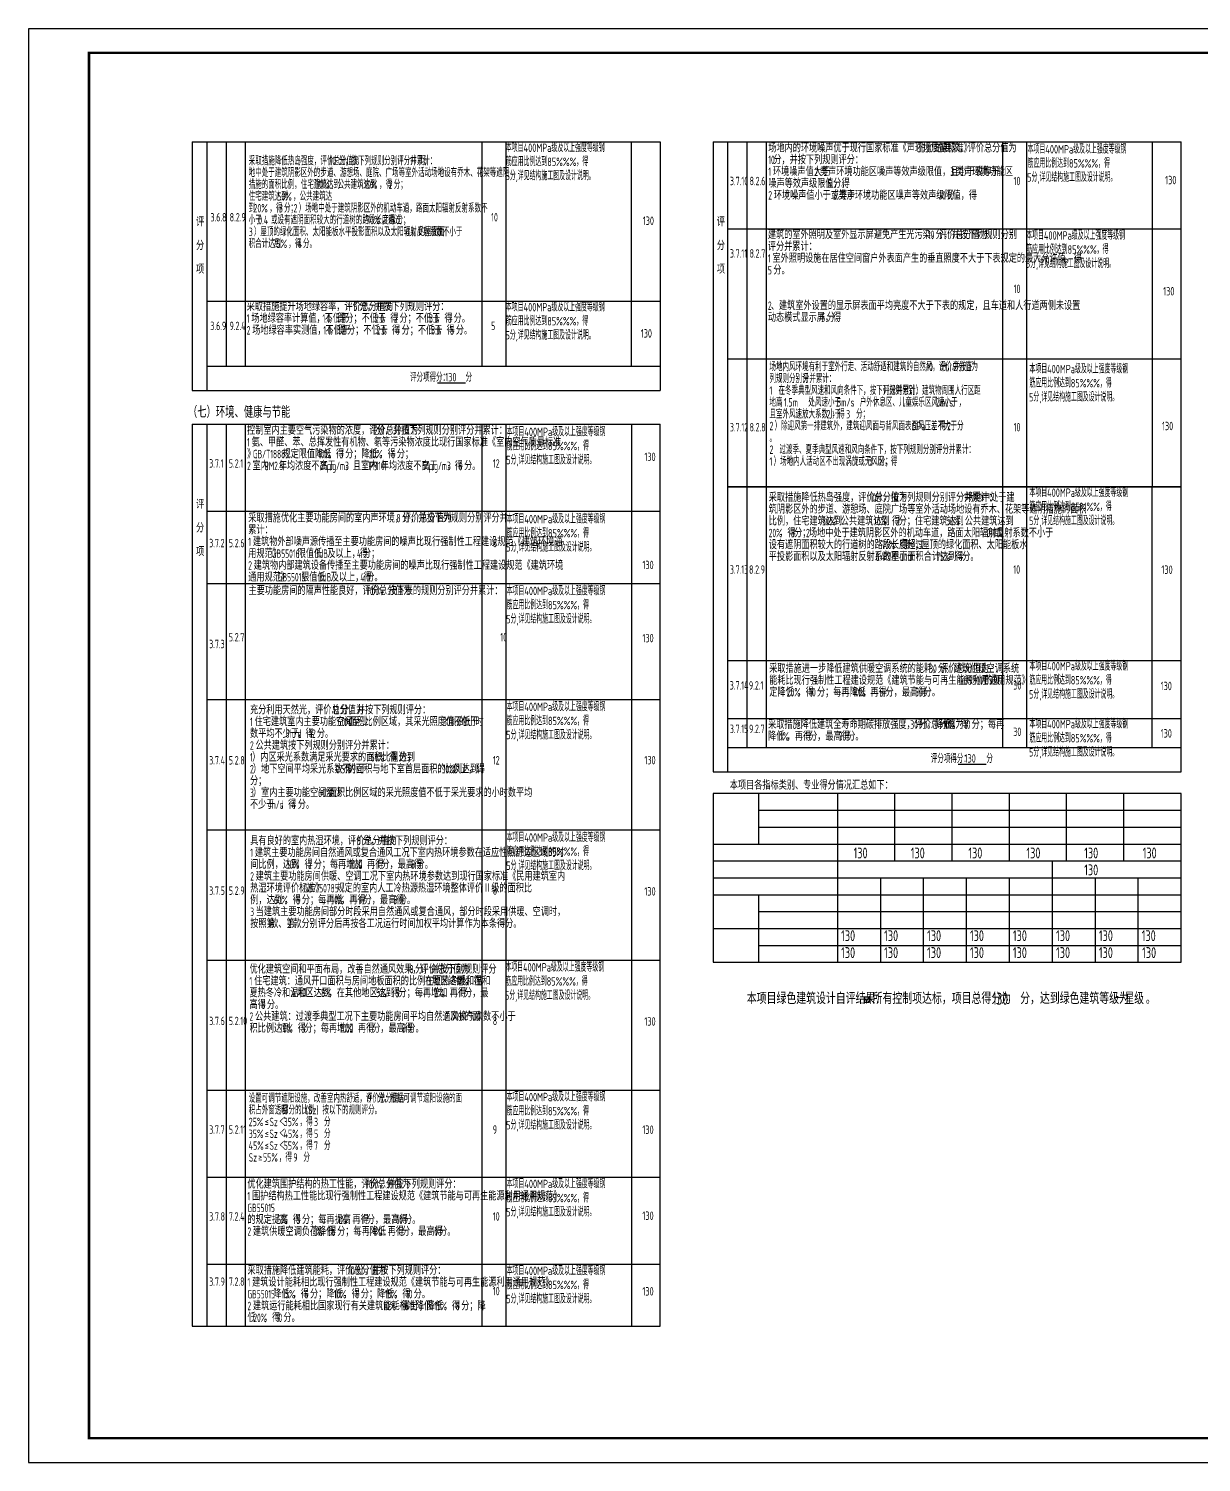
# Model space of a CAD drawing. Extents: x 555966 to 850266, y -53709 to 5691.
# Drawn here: x 766166 to 814776, y -53709 to 5691 of the extents above; entities that cross this region are included whole.
import ezdxf

# ---------------------------------------------------------------- set-up
doc = ezdxf.new("R2010")
doc.units = 0
doc.header["$LTSCALE"] = 1000
for name, color, linetype in [('A-Tab(建筑表格)', 7, 'Continuous'), ('A-TXT', 7, 'Continuous'), ('PUB_TAB', 7, 'Continuous'), ('PUB_TEXT', 7, 'Continuous'), ('PUB_TITLE', 4, 'Continuous')]:
    doc.layers.add(name, color=color, linetype=linetype)
doc.styles.add('LJ_TXT', font='GBENOR', dxfattribs={"width": 0.8, "bigfont": 'GBCBIG'})
doc.styles.get("Standard").update_dxf_attribs({"font": 'GBENOR', "bigfont": 'GBCBIG'})

# ---------------------------------------------------------------- blocks, each defined once
blk = doc.blocks.new('AutoBlock_20250329_64', base_point=(785992, -11191))
at = {"color": 1, "style": 'LJ_TXT', "width": 0.7}
for tag, p in [('3.7.1措施_001', (785979, -11191)), ('3.7.1措施_002', (785979, -11774)), ('3.7.1措施_003', (785962, -12357))]:
    blk.add_attdef(tag, p, '', height=350, dxfattribs=at)
blk = doc.blocks.new('AutoBlock_20250329_65', base_point=(785992, -14804))
at = {"color": 1, "style": 'LJ_TXT', "width": 0.7}
for tag, p in [('3.7.2措施_001', (785979, -14804)), ('3.7.2措施_002', (785979, -15388)), ('3.7.2措施_003', (785962, -15971))]:
    blk.add_attdef(tag, p, '', height=350, dxfattribs=at)
blk = doc.blocks.new('AutoBlock_20250329_66', base_point=(785992, -17781))
at = {"color": 1, "style": 'LJ_TXT', "width": 0.7}
for tag, p in [('3.7.3措施_001', (785979, -17781)), ('3.7.3措施_002', (785979, -18365)), ('3.7.3措施_003', (785962, -18948))]:
    blk.add_attdef(tag, p, '', height=350, dxfattribs=at)
blk = doc.blocks.new('AutoBlock_20250329_67', base_point=(785992, -22583))
at = {"color": 1, "style": 'LJ_TXT', "width": 0.7}
for tag, p in [('3.7.4措施_001', (785979, -22583)), ('3.7.4措施_002', (785979, -23166)), ('3.7.4措施_003', (785962, -23750))]:
    blk.add_attdef(tag, p, '', height=350, dxfattribs=at)
blk = doc.blocks.new('AutoBlock_20250329_68', base_point=(785992, -27998))
at = {"color": 1, "style": 'LJ_TXT', "width": 0.7}
for tag, p in [('3.7.5措施_001', (785979, -27998)), ('3.7.5措施_002', (785979, -28581)), ('3.7.5措施_003', (785962, -29164))]:
    blk.add_attdef(tag, p, '', height=350, dxfattribs=at)
blk = doc.blocks.new('AutoBlock_20250329_69', base_point=(785938, -33375))
at = {"color": 1, "style": 'LJ_TXT', "width": 0.7}
for tag, p in [('3.7.6措施_001', (785925, -33375)), ('3.7.6措施_002', (785925, -33958)), ('3.7.6措施_003', (785908, -34542))]:
    blk.add_attdef(tag, p, '', height=350, dxfattribs=at)
blk = doc.blocks.new('AutoBlock_20250329_70', base_point=(785992, -38749))
at = {"color": 1, "style": 'LJ_TXT', "width": 0.7}
for tag, p in [('3.7.7措施_001', (785979, -38749)), ('3.7.7措施_002', (785979, -39332)), ('3.7.7措施_003', (785962, -39915))]:
    blk.add_attdef(tag, p, '', height=350, dxfattribs=at)
blk = doc.blocks.new('AutoBlock_20250329_71', base_point=(785992, -42349))
at = {"color": 1, "style": 'LJ_TXT', "width": 0.7}
for tag, p in [('3.7.8措施_001', (785979, -42349)), ('3.7.8措施_002', (785979, -42933)), ('3.7.8措施_003', (785962, -43516))]:
    blk.add_attdef(tag, p, '', height=350, dxfattribs=at)
blk = doc.blocks.new('AutoBlock_20250329_72', base_point=(785992, -45950))
at = {"color": 1, "style": 'LJ_TXT', "width": 0.7}
for tag, p in [('3.7.9措施_001', (785979, -45950)), ('3.7.9措施_002', (785979, -46533)), ('3.7.9措施_003', (785962, -47117))]:
    blk.add_attdef(tag, p, '', height=350, dxfattribs=at)
blk = doc.blocks.new('AutoBlock_20250329_73', base_point=(807589, 518))
at = {"color": 1, "style": 'LJ_TXT', "width": 0.7}
for tag, p in [('3.7.10措施_001', (807575, 518)), ('3.7.10措施_002', (807575, -65)), ('3.7.10措施_003', (807558, -648))]:
    blk.add_attdef(tag, p, '', height=350, dxfattribs=at)
blk = doc.blocks.new('AutoBlock_20250329_74', base_point=(807528, -3052))
at = {"color": 1, "style": 'LJ_TXT', "width": 0.7}
for tag, p in [('3.7.11措施_001', (807515, -3052)), ('3.7.11措施_002', (807515, -3635)), ('3.7.11措施_003', (807497, -4219))]:
    blk.add_attdef(tag, p, '', height=350, dxfattribs=at)
blk = doc.blocks.new('AutoBlock_20250329_75', base_point=(807662, -8587))
at = {"color": 1, "style": 'LJ_TXT', "width": 0.7}
for tag, p in [('3.7.12措施_001', (807649, -8587)), ('3.7.12措施_002', (807649, -9171)), ('3.7.12措施_003', (807632, -9754))]:
    blk.add_attdef(tag, p, '', height=350, dxfattribs=at)
blk = doc.blocks.new('AutoBlock_20250329_77', base_point=(813194, -5363))
at = {"color": 1, "style": 'LJ_TXT', "width": 0.8}
blk.add_attdef('3.7.11', (813194, -5363), '', height=350, dxfattribs=at)
blk = doc.blocks.new('AutoBlock_20250329_78', base_point=(785960, 583))
at = {"color": 1, "style": 'LJ_TXT', "width": 0.7}
for tag, p in [('3.6.8措施_001', (785947, 583)), ('3.6.8措施_002', (785947, 0)), ('3.6.8措施_003', (785930, -583))]:
    blk.add_attdef(tag, p, '', height=350, dxfattribs=at)
blk = doc.blocks.new('AutoBlock_20250329_91', base_point=(813090, -21717))
at = {"color": 1, "style": 'LJ_TXT', "width": 0.8}
blk.add_attdef('3.7.14', (813090, -21717), '', height=350, dxfattribs=at)
blk = doc.blocks.new('AutoBlock_20250329_92', base_point=(813122, -16899))
at = {"color": 1, "style": 'LJ_TXT', "width": 0.8}
blk.add_attdef('3.7.13', (813122, -16899), '', height=350, dxfattribs=at)
blk = doc.blocks.new('AutoBlock_20250329_93', base_point=(807662, -13708))
at = {"color": 1, "style": 'LJ_TXT', "width": 0.7}
for tag, p in [('3.7.13措施_001', (807649, -13708)), ('3.7.13措施_002', (807649, -14292)), ('3.7.13措施_003', (807632, -14875))]:
    blk.add_attdef(tag, p, '', height=350, dxfattribs=at)
blk = doc.blocks.new('AutoBlock_20250329_94', base_point=(807662, -20898))
at = {"color": 1, "style": 'LJ_TXT', "width": 0.7}
for tag, p in [('3.7.14措施_001', (807649, -20898)), ('3.7.14措施_002', (807649, -21481)), ('3.7.14措施_003', (807632, -22065))]:
    blk.add_attdef(tag, p, '', height=350, dxfattribs=at)
blk = doc.blocks.new('AutoBlock_20250329_233', base_point=(785960, -6020))
at = {"color": 1, "style": 'LJ_TXT', "width": 0.7}
for tag, p in [('3.6.9措施_001', (785947, -6020)), ('3.6.9措施_002', (785947, -6603)), ('3.6.9措施_003', (785930, -7187))]:
    blk.add_attdef(tag, p, '', height=350, dxfattribs=at)
blk = doc.blocks.new('AutoBlock_20250329_235', base_point=(783436, -8922))
at = {"color": 1, "style": 'LJ_TXT', "width": 0.8}
blk.add_attdef('景观总分', (783436, -8922), '', height=350, dxfattribs=at)
blk = doc.blocks.new('AutoBlock_20250329_237', base_point=(807662, -23298))
at = {"color": 1, "style": 'LJ_TXT', "width": 0.7}
for tag, p in [('3.7.15措施_001', (807649, -23298)), ('3.7.15措施_002', (807649, -23881)), ('3.7.15措施_003', (807632, -24465))]:
    blk.add_attdef(tag, p, '', height=350, dxfattribs=at)
blk = doc.blocks.new('AutoBlock_20250329_239', base_point=(813090, -23681))
at = {"color": 1, "style": 'LJ_TXT', "width": 0.8}
blk.add_attdef('3.7.15', (813090, -23681), '', height=350, dxfattribs=at)
blk = doc.blocks.new('AutoBlock_20250329_241', base_point=(804962, -24718))
at = {"color": 1, "style": 'LJ_TXT', "width": 0.8}
blk.add_attdef('项目总分', (804962, -24718), '', height=350, dxfattribs=at)
blk = doc.blocks.new('AutoBlock_20250329_243', base_point=(806118, -34753))
at = {"color": 1, "style": 'LJ_TXT', "width": 0.8}
blk.add_attdef('项目总分', (806118, -34753), '', height=500, dxfattribs=at)
blk = doc.blocks.new('AutoBlock_20250329_245', base_point=(811195, -34732))
at = {"color": 1, "style": 'LJ_TXT', "width": 0.8}
blk.add_attdef('星级目标', (811195, -34732), '', height=500, dxfattribs=at)
blk = doc.blocks.new('AutoBlock_20250329_247', base_point=(800361, -28687))
at = {"color": 1, "style": 'LJ_TXT', "width": 0.8}
blk.add_attdef('安全耐久总分', (800361, -28687), '', height=450, dxfattribs=at)
blk = doc.blocks.new('AutoBlock_20250329_249', base_point=(802732, -28687))
at = {"color": 1, "style": 'LJ_TXT', "width": 0.8}
blk.add_attdef('健康舒适总分', (802732, -28687), '', height=450, dxfattribs=at)
blk = doc.blocks.new('AutoBlock_20250329_251', base_point=(805119, -28687))
at = {"color": 1, "style": 'LJ_TXT', "width": 0.8}
blk.add_attdef('生活便利总分', (805119, -28687), '', height=450, dxfattribs=at)
blk = doc.blocks.new('AutoBlock_20250329_253', base_point=(807526, -28687))
at = {"color": 1, "style": 'LJ_TXT', "width": 0.8}
blk.add_attdef('资源节约总分', (807526, -28687), '', height=450, dxfattribs=at)
blk = doc.blocks.new('AutoBlock_20250329_255', base_point=(809921, -28687))
at = {"color": 1, "style": 'LJ_TXT', "width": 0.8}
blk.add_attdef('环境宜居总分', (809921, -28687), '', height=450, dxfattribs=at)
blk = doc.blocks.new('AutoBlock_20250329_257', base_point=(812344, -28687))
at = {"color": 1, "style": 'LJ_TXT', "width": 0.8}
blk.add_attdef('创新总分', (812344, -28687), '', height=450, dxfattribs=at)
blk = doc.blocks.new('AutoBlock_20250329_259', base_point=(809921, -29387))
at = {"color": 1, "style": 'LJ_TXT', "width": 0.8}
blk.add_attdef('项目总分', (809921, -29387), '', height=450, dxfattribs=at)
blk = doc.blocks.new('AutoBlock_20250329_261', base_point=(799846, -32114))
at = {"color": 1, "style": 'LJ_TXT', "width": 0.8}
blk.add_attdef('建筑总分', (799846, -32114), '', height=450, dxfattribs=at)
blk = doc.blocks.new('AutoBlock_20250329_265', base_point=(801628, -32114))
at = {"color": 1, "style": 'LJ_TXT', "width": 0.8}
blk.add_attdef('结构总分', (801628, -32114), '', height=450, dxfattribs=at)
blk = doc.blocks.new('AutoBlock_20250329_269', base_point=(803409, -32114))
at = {"color": 1, "style": 'LJ_TXT', "width": 0.8}
blk.add_attdef('给排水总分', (803409, -32114), '', height=450, dxfattribs=at)
blk = doc.blocks.new('AutoBlock_20250329_273', base_point=(805185, -32114))
at = {"color": 1, "style": 'LJ_TXT', "width": 0.8}
blk.add_attdef('暖通总分', (805185, -32114), '', height=450, dxfattribs=at)
blk = doc.blocks.new('AutoBlock_20250329_276', base_point=(791621, -2441))
at = {"color": 1, "style": 'LJ_TXT', "width": 0.8}
blk.add_attdef('3.6.8', (791621, -2441), '', height=350, dxfattribs=at)
blk = doc.blocks.new('AutoBlock_20250329_277', base_point=(806965, -32114))
at = {"color": 1, "style": 'LJ_TXT', "width": 0.8}
blk.add_attdef('电气总分', (806965, -32114), '', height=450, dxfattribs=at)
blk = doc.blocks.new('AutoBlock_20250329_278', base_point=(791538, -7110))
at = {"color": 1, "style": 'LJ_TXT', "width": 0.8}
blk.add_attdef('3.6.9', (791538, -7110), '', height=350, dxfattribs=at)
blk = doc.blocks.new('AutoBlock_20250329_280', base_point=(791689, -12224))
at = {"color": 1, "style": 'LJ_TXT', "width": 0.8}
blk.add_attdef('3.7.1', (791689, -12224), '', height=350, dxfattribs=at)
blk = doc.blocks.new('AutoBlock_20250329_281', base_point=(808754, -32114))
at = {"color": 1, "style": 'LJ_TXT', "width": 0.8}
blk.add_attdef('景观总分', (808754, -32114), '', height=450, dxfattribs=at)
blk = doc.blocks.new('AutoBlock_20250329_282', base_point=(791607, -16703))
at = {"color": 1, "style": 'LJ_TXT', "width": 0.8}
blk.add_attdef('3.7.2', (791607, -16703), '', height=350, dxfattribs=at)
blk = doc.blocks.new('AutoBlock_20250329_284', base_point=(791607, -19734))
at = {"color": 1, "style": 'LJ_TXT', "width": 0.8}
blk.add_attdef('3.7.3', (791607, -19734), '', height=350, dxfattribs=at)
blk = doc.blocks.new('AutoBlock_20250329_285', base_point=(810530, -32114))
at = {"color": 1, "style": 'LJ_TXT', "width": 0.8}
blk.add_attdef('节能总分', (810530, -32114), '', height=450, dxfattribs=at)
blk = doc.blocks.new('AutoBlock_20250329_286', base_point=(791689, -24789))
at = {"color": 1, "style": 'LJ_TXT', "width": 0.8}
blk.add_attdef('3.7.4', (791689, -24789), '', height=350, dxfattribs=at)
blk = doc.blocks.new('AutoBlock_20250329_288', base_point=(791689, -30228))
at = {"color": 1, "style": 'LJ_TXT', "width": 0.8}
blk.add_attdef('3.7.5', (791689, -30228), '', height=350, dxfattribs=at)
blk = doc.blocks.new('AutoBlock_20250329_289', base_point=(812305, -32114))
at = {"color": 1, "style": 'LJ_TXT', "width": 0.8}
blk.add_attdef('项目总分', (812305, -32114), '', height=450, dxfattribs=at)
blk = doc.blocks.new('AutoBlock_20250329_290', base_point=(791689, -35616))
at = {"color": 1, "style": 'LJ_TXT', "width": 0.8}
blk.add_attdef('3.7.6', (791689, -35616), '', height=350, dxfattribs=at)
blk = doc.blocks.new('AutoBlock_20250329_292', base_point=(791607, -40101))
at = {"color": 1, "style": 'LJ_TXT', "width": 0.8}
blk.add_attdef('3.7.7', (791607, -40101), '', height=350, dxfattribs=at)
blk = doc.blocks.new('AutoBlock_20250329_294', base_point=(791607, -43666))
at = {"color": 1, "style": 'LJ_TXT', "width": 0.8}
blk.add_attdef('3.7.8', (791607, -43666), '', height=350, dxfattribs=at)
blk = doc.blocks.new('AutoBlock_20250329_296', base_point=(791607, -46799))
at = {"color": 1, "style": 'LJ_TXT', "width": 0.8}
blk.add_attdef('3.7.9', (791607, -46799), '', height=350, dxfattribs=at)
blk = doc.blocks.new('AutoBlock_20250329_298', base_point=(813276, -756))
at = {"color": 1, "style": 'LJ_TXT', "width": 0.8}
blk.add_attdef('3.7.10', (813276, -756), '', height=350, dxfattribs=at)
blk = doc.blocks.new('AutoBlock_20250329_300', base_point=(813145, -10946))
at = {"color": 1, "style": 'LJ_TXT', "width": 0.8}
blk.add_attdef('3.7.12', (813145, -10946), '', height=350, dxfattribs=at)
blk = doc.blocks.new('AutoBlock_20250507_1', base_point=(810530, -32814))
at = {"color": 1, "style": 'LJ_TXT', "width": 0.8}
blk.add_attdef('环境健康与节能创新总分', (810530, -32814), '', height=450, dxfattribs=at)
blk = doc.blocks.new('AutoBlock_20250507_2', base_point=(808754, -32814))
at = {"color": 1, "style": 'LJ_TXT', "width": 0.8}
blk.add_attdef('景观创新总分', (808754, -32814), '', height=450, dxfattribs=at)
blk = doc.blocks.new('AutoBlock_20250507_3', base_point=(806965, -32814))
at = {"color": 1, "style": 'LJ_TXT', "width": 0.8}
blk.add_attdef('电气创新总分', (806965, -32814), '', height=450, dxfattribs=at)
blk = doc.blocks.new('AutoBlock_20250507_4', base_point=(803409, -32814))
at = {"color": 1, "style": 'LJ_TXT', "width": 0.8}
blk.add_attdef('给排水创新总分', (803409, -32814), '', height=450, dxfattribs=at)
blk = doc.blocks.new('AutoBlock_20250507_5', base_point=(801628, -32814))
at = {"color": 1, "style": 'LJ_TXT', "width": 0.8}
blk.add_attdef('结构创新总分', (801628, -32814), '', height=450, dxfattribs=at)
blk = doc.blocks.new('AutoBlock_20250507_6', base_point=(799846, -32814))
at = {"color": 1, "style": 'LJ_TXT', "width": 0.8}
blk.add_attdef('建筑创新总分', (799846, -32814), '', height=450, dxfattribs=at)
blk = doc.blocks.new('AutoBlock_20250507_7', base_point=(805185, -32814))
at = {"color": 1, "style": 'LJ_TXT', "width": 0.8}
blk.add_attdef('暖通创新总分', (805185, -32814), '', height=450, dxfattribs=at)
blk = doc.blocks.new('AutoBlock_20250507_0', base_point=(812323, -32814))
at = {"color": 1, "style": 'LJ_TXT', "width": 0.8}
blk.add_attdef('提高与创新总分', (812323, -32814), '', height=450, dxfattribs=at)

msp = doc.modelspace()

# ---------------------------------------------------------------- linework, layer by layer
for p, q in [((783109, -8988), (784275, -8988)), ((804696, -24784), (805862, -24784)), ((772948, -48067), (792348, -48067))]:
    msp.add_line(p, q)
at = {"const_width": 50}
msp.add_lwpolyline([(800820, -34480), (800895, -34595), (801036, -34379)], dxfattribs=at)
msp.add_lwpolyline([(801019, -34433), (800803, -34433), (800803, -34649), (801019, -34649)], close=True)
at = {"layer": 'A-TXT'}
for p, q in [((772948, 1005), (772948, -9296)), ((773548, 1005), (773548, -9296)), ((791148, -8296), (791148, 1005)), ((794535, 1005), (794535, -13293)), ((813935, -13293), (813935, 1005)), ((773548, -8296), (792348, -8296)), ((772948, -10696), (772948, -48067)), ((792348, -48067), (792348, -10696)), ((794535, -13293), (794535, -25093)), ((795135, -13293), (813935, -13293)), ((813935, -13293), (795135, -13293)), ((812735, -24093), (812735, -13293)), ((813935, -25093), (813935, -13293))]:
    msp.add_line(p, q, dxfattribs=at)
for points in [[(772948, 1005), (792348, 1005)], [(774347, 1005), (774347, -8296)], [(775147, 1005), (775147, -8296)], [(784947, 1005), (784947, -8296)], [(785947, 1005), (785947, -8296)], [(792348, 1005), (792348, -9296)], [(794535, 1005), (813935, 1005)], [(795135, 1005), (795135, -13293)], [(795934, 1005), (795934, -13293)], [(796734, 1005), (796734, -13293)], [(806534, 1005), (806534, -13293)], [(807534, 1005), (807534, -13293)], [(812735, 1005), (812735, -13293)], [(795135, -2595), (813935, -2595)], [(773548, -5598), (792348, -5598)], [(795135, -7995), (813935, -7995)], [(772948, -9296), (792348, -9296)], [(772948, -10696), (792348, -10696)], [(773548, -10696), (773548, -48067)], [(774347, -10696), (774347, -48067)], [(775147, -10696), (775147, -48067)], [(784947, -10696), (784947, -48067)], [(785947, -10696), (785947, -48067)], [(791148, -10696), (791148, -48067)], [(795135, -13293), (795135, -25093)], [(795934, -13293), (795934, -24093)], [(796734, -13293), (796734, -24093)], [(806534, -13293), (806534, -24093)], [(807534, -13293), (807534, -24093)], [(773548, -14296), (792348, -14296)], [(773548, -17296), (792348, -17296)], [(795135, -20493), (813935, -20493)], [(773548, -22096), (792348, -22096)], [(795135, -22893), (813935, -22893)], [(795135, -24093), (813935, -24093)], [(794535, -25093), (813935, -25093)], [(773548, -27496), (792348, -27496)], [(773548, -32896), (792348, -32896)], [(773548, -38296), (792348, -38296)], [(773548, -41896), (792348, -41896)], [(773548, -45496), (792348, -45496)]]:
    msp.add_lwpolyline(points, dxfattribs=at)
at = {"layer": 'PUB_TAB'}
msp.add_lwpolyline([(794535, -32992), (813935, -32992), (813935, -25992), (794535, -25992)], close=True, dxfattribs=at)
for points in [[(796419, -25992), (796419, -28092)], [(799687, -25992), (799687, -32992)], [(802059, -25992), (802059, -28792)], [(804433, -25992), (804433, -28792)], [(806807, -25992), (806807, -28792)], [(809177, -25992), (809177, -28792)], [(811548, -25992), (811548, -28792)], [(796419, -26692), (813935, -26692)], [(796419, -27392), (813935, -27392)], [(794535, -28092), (813935, -28092)], [(794535, -28792), (813935, -28792)], [(808596, -28792), (808596, -32992)], [(794535, -29492), (813935, -29492)], [(801470, -29492), (801470, -32992)], [(803250, -29492), (803250, -32992)], [(805026, -29492), (805026, -32992)], [(806807, -29492), (806807, -32992)], [(810372, -29492), (810372, -32992)], [(812146, -29492), (812146, -32992)], [(794535, -30192), (813935, -30192)], [(796419, -30192), (796419, -32992)], [(796419, -30892), (813935, -30892)], [(794535, -31592), (813935, -31592)], [(796419, -32292), (813935, -32292)]]:
    msp.add_lwpolyline(points, dxfattribs=at)
at = {"layer": 'PUB_TITLE'}
msp.add_lwpolyline([(766166, -53709), (850266, -53709), (850266, 5691), (766166, 5691)], close=True, dxfattribs=at)
at = {"layer": 'PUB_TITLE', "const_width": 100}
msp.add_lwpolyline([(768666, -52709), (849266, -52709), (849266, 4691), (768666, 4691)], close=True, dxfattribs=at)

# ---------------------------------------------------------------- block references
for name, p, values in [('AutoBlock_20250329_78', (785960, 583), {'3.6.8措施_001': '本项目400MPa级及以上强度等级钢', '3.6.8措施_002': '筋应用比例达到85%%%%%%%%%，得', '3.6.8措施_003': '5分,详见结构施工图及设计说明。'}), ('AutoBlock_20250329_73', (807589, 518), {'3.7.10措施_001': '本项目400MPa级及以上强度等级钢', '3.7.10措施_002': '筋应用比例达到85%%%%%%%%%，得', '3.7.10措施_003': '5分,详见结构施工图及设计说明。'}), ('AutoBlock_20250329_298', (813276, -756), {'3.7.10': '130'}), ('AutoBlock_20250329_276', (791621, -2441), {'3.6.8': '130'}), ('AutoBlock_20250329_74', (807528, -3052), {'3.7.11措施_001': '本项目400MPa级及以上强度等级钢', '3.7.11措施_002': '筋应用比例达到85%%%%%%%%%，得', '3.7.11措施_003': '5分,详见结构施工图及设计说明。'}), ('AutoBlock_20250329_77', (813194, -5363), {'3.7.11': '130'}), ('AutoBlock_20250329_233', (785960, -6020), {'3.6.9措施_001': '本项目400MPa级及以上强度等级钢', '3.6.9措施_002': '筋应用比例达到85%%%%%%%%%，得', '3.6.9措施_003': '5分,详见结构施工图及设计说明。'}), ('AutoBlock_20250329_278', (791538, -7110), {'3.6.9': '130'}), ('AutoBlock_20250329_75', (807662, -8587), {'3.7.12措施_001': '本项目400MPa级及以上强度等级钢', '3.7.12措施_002': '筋应用比例达到85%%%%%%%%%，得', '3.7.12措施_003': '5分,详见结构施工图及设计说明。'}), ('AutoBlock_20250329_235', (783436, -8922), {'景观总分': '130'}), ('AutoBlock_20250329_300', (813145, -10946), {'3.7.12': '130'}), ('AutoBlock_20250329_64', (785992, -11191), {'3.7.1措施_001': '本项目400MPa级及以上强度等级钢', '3.7.1措施_002': '筋应用比例达到85%%%%%%%%%，得', '3.7.1措施_003': '5分,详见结构施工图及设计说明。'}), ('AutoBlock_20250329_280', (791689, -12224), {'3.7.1': '130'}), ('AutoBlock_20250329_93', (807662, -13708), {'3.7.13措施_001': '本项目400MPa级及以上强度等级钢', '3.7.13措施_002': '筋应用比例达到85%%%%%%%%%，得', '3.7.13措施_003': '5分,详见结构施工图及设计说明。'}), ('AutoBlock_20250329_65', (785992, -14804), {'3.7.2措施_001': '本项目400MPa级及以上强度等级钢', '3.7.2措施_002': '筋应用比例达到85%%%%%%%%%，得', '3.7.2措施_003': '5分,详见结构施工图及设计说明。'}), ('AutoBlock_20250329_282', (791607, -16703), {'3.7.2': '130'}), ('AutoBlock_20250329_92', (813122, -16899), {'3.7.13': '130'}), ('AutoBlock_20250329_66', (785992, -17781), {'3.7.3措施_001': '本项目400MPa级及以上强度等级钢', '3.7.3措施_002': '筋应用比例达到85%%%%%%%%%，得', '3.7.3措施_003': '5分,详见结构施工图及设计说明。'}), ('AutoBlock_20250329_284', (791607, -19734), {'3.7.3': '130'}), ('AutoBlock_20250329_94', (807662, -20898), {'3.7.14措施_001': '本项目400MPa级及以上强度等级钢', '3.7.14措施_002': '筋应用比例达到85%%%%%%%%%，得', '3.7.14措施_003': '5分,详见结构施工图及设计说明。'}), ('AutoBlock_20250329_91', (813090, -21717), {'3.7.14': '130'}), ('AutoBlock_20250329_67', (785992, -22583), {'3.7.4措施_001': '本项目400MPa级及以上强度等级钢', '3.7.4措施_002': '筋应用比例达到85%%%%%%%%%，得', '3.7.4措施_003': '5分,详见结构施工图及设计说明。'}), ('AutoBlock_20250329_237', (807662, -23298), {'3.7.15措施_001': '本项目400MPa级及以上强度等级钢', '3.7.15措施_002': '筋应用比例达到85%%%%%%%%%，得', '3.7.15措施_003': '5分,详见结构施工图及设计说明。'}), ('AutoBlock_20250329_239', (813090, -23681), {'3.7.15': '130'}), ('AutoBlock_20250329_286', (791689, -24789), {'3.7.4': '130'}), ('AutoBlock_20250329_241', (804962, -24718), {'项目总分': '130'}), ('AutoBlock_20250329_68', (785992, -27998), {'3.7.5措施_001': '本项目400MPa级及以上强度等级钢', '3.7.5措施_002': '筋应用比例达到85%%%%%%%%%，得', '3.7.5措施_003': '5分,详见结构施工图及设计说明。'}), ('AutoBlock_20250329_247', (800361, -28687), {'安全耐久总分': '130'}), ('AutoBlock_20250329_249', (802732, -28687), {'健康舒适总分': '130'}), ('AutoBlock_20250329_251', (805119, -28687), {'生活便利总分': '130'}), ('AutoBlock_20250329_253', (807526, -28687), {'资源节约总分': '130'}), ('AutoBlock_20250329_255', (809921, -28687), {'环境宜居总分': '130'}), ('AutoBlock_20250329_257', (812344, -28687), {'创新总分': '130'}), ('AutoBlock_20250329_259', (809921, -29387), {'项目总分': '130'}), ('AutoBlock_20250329_288', (791689, -30228), {'3.7.5': '130'}), ('AutoBlock_20250329_261', (799846, -32114), {'建筑总分': '130'}), ('AutoBlock_20250329_265', (801628, -32114), {'结构总分': '130'}), ('AutoBlock_20250329_269', (803409, -32114), {'给排水总分': '130'}), ('AutoBlock_20250329_273', (805185, -32114), {'暖通总分': '130'}), ('AutoBlock_20250329_277', (806965, -32114), {'电气总分': '130'}), ('AutoBlock_20250329_281', (808754, -32114), {'景观总分': '130'}), ('AutoBlock_20250329_285', (810530, -32114), {'节能总分': '130'}), ('AutoBlock_20250329_289', (812305, -32114), {'项目总分': '130'}), ('AutoBlock_20250507_6', (799846, -32814), {'建筑创新总分': '130'}), ('AutoBlock_20250507_5', (801628, -32814), {'结构创新总分': '130'}), ('AutoBlock_20250507_4', (803409, -32814), {'给排水创新总分': '130'}), ('AutoBlock_20250507_7', (805185, -32814), {'暖通创新总分': '130'}), ('AutoBlock_20250507_3', (806965, -32814), {'电气创新总分': '130'}), ('AutoBlock_20250507_2', (808754, -32814), {'景观创新总分': '130'}), ('AutoBlock_20250507_1', (810530, -32814), {'环境健康与节能创新总分': '130'}), ('AutoBlock_20250507_0', (812323, -32814), {'提高与创新总分': '130'}), ('AutoBlock_20250329_69', (785938, -33375), {'3.7.6措施_001': '本项目400MPa级及以上强度等级钢', '3.7.6措施_002': '筋应用比例达到85%%%%%%%%%，得', '3.7.6措施_003': '5分,详见结构施工图及设计说明。'}), ('AutoBlock_20250329_243', (806118, -34753), {'项目总分': '130'}), ('AutoBlock_20250329_245', (811195, -34732), {'星级目标': '一星级'}), ('AutoBlock_20250329_290', (791689, -35616), {'3.7.6': '130'}), ('AutoBlock_20250329_70', (785992, -38749), {'3.7.7措施_001': '本项目400MPa级及以上强度等级钢', '3.7.7措施_002': '筋应用比例达到85%%%%%%%%%，得', '3.7.7措施_003': '5分,详见结构施工图及设计说明。'}), ('AutoBlock_20250329_292', (791607, -40101), {'3.7.7': '130'}), ('AutoBlock_20250329_71', (785992, -42349), {'3.7.8措施_001': '本项目400MPa级及以上强度等级钢', '3.7.8措施_002': '筋应用比例达到85%%%%%%%%%，得', '3.7.8措施_003': '5分,详见结构施工图及设计说明。'}), ('AutoBlock_20250329_294', (791607, -43666), {'3.7.8': '130'}), ('AutoBlock_20250329_72', (785992, -45950), {'3.7.9措施_001': '本项目400MPa级及以上强度等级钢', '3.7.9措施_002': '筋应用比例达到85%%%%%%%%%，得', '3.7.9措施_003': '5分,详见结构施工图及设计说明。'}), ('AutoBlock_20250329_296', (791607, -46799), {'3.7.9': '130'})]:
    msp.add_blockref(name, p).add_auto_attribs(values)

# ---------------------------------------------------------------- texts
at = {"layer": 'A-Tab(建筑表格)', "style": 'LJ_TXT', "width": 0.8}
for s, height, p in [('评分项得分：', 337.6, (781973, -8933)), ('分', 338, (784277, -8933)), ('（七）环境、健康与节能', 482.27, (772770, -10433)), ('评分项得分：', 337.6, (803560, -24730)), ('分', 338, (805864, -24730))]:
    msp.add_text(s, height=height, dxfattribs=at).set_placement(p)
at = {"layer": 'A-TXT', "style": 'LJ_TXT'}
for s, height, width, p in [('采取措施降低热岛强度，评价总分值为', 337.59, 0.8, (775287, 37)), ('10', 350, 0.64, (778629, 37)), ('分，按下列规则分别评分并累计：', 337.59, 0.8, (779013, 37)), ('1', 350, 0.64, (781962, 37)), ('）场', 337.6, 0.8, (782133, 37)), ('地中处于建筑阴影区外的步道、游想场、庭院、广场等室外活动场地设有乔木、花架等遮阴', 337.59, 0.8, (775287, -453)), ('措施的面积比例，住宅建筑达到', 337.59, 0.8, (775287, -943)), ('30%', 350, 0.64, (778040, -943)), ('，公共建筑达到', 337.6, 0.8, (778701, -943)), ('10%', 350, 0.64, (780077, -943)), ('，得', 337.6, 0.8, (780696, -943)), ('2', 350, 0.64, (781089, -943)), ('分；', 337.6, 0.8, (781302, -943)), ('3.7.10', 350, 0.64, (795235, -795)), ('8.2.6', 350, 0.64, (796050, -795)), ('10', 350, 0.64, (806994, -795)), ('住宅建筑达到', 337.6, 0.8, (775287, -1433)), ('50%', 350, 0.64, (776467, -1433)), ('，公共建筑达', 337.6, 0.8, (777128, -1433)), ('到', 338, 0.8, (775287, -1923)), ('20%', 350, 0.64, (775484, -1923)), ('，得', 337.6, 0.8, (776145, -1923)), ('3', 350, 0.64, (776538, -1923)), ('分；', 337.6, 0.8, (776752, -1923)), ('2', 350, 0.64, (777145, -1923)), ('）场地中处于建筑阴影区外的机动车道，路面太阳辐射反射系数不', 337.59, 0.8, (777358, -1923)), ('3.6.8', 350, 0.64, (773704, -2298)), ('8.2.9', 350, 0.64, (774501, -2298)), ('小于', 337.6, 0.8, (775287, -2413)), ('0.4', 350, 0.64, (775680, -2413)), ('或设有遮阴面积较大的行道树的路段长度超过', 337.59, 0.8, (776214, -2413)), ('70%', 350, 0.64, (780146, -2413)), ('，得', 337.6, 0.8, (780807, -2413)), ('3', 350, 0.64, (781200, -2413)), ('分；', 337.6, 0.8, (781414, -2413)), ('10', 350, 0.64, (785334, -2298)), ('3', 350, 0.64, (775287, -2903)), ('）屋顶的绿化面积、太阳能板水平投影面积以及太阳辐射反射系数不小于', 337.59, 0.8, (775501, -2903)), ('0.4', 350, 0.64, (781792, -2903)), ('的屋面面', 337.6, 0.8, (782325, -2903)), ('积合计达到', 337.6, 0.8, (775287, -3393)), ('75%', 350, 0.64, (776270, -3393)), ('，得', 337.6, 0.8, (776932, -3393)), ('4', 350, 0.64, (777325, -3393)), ('分。', 337.6, 0.8, (777538, -3393)), ('3.7.11', 350, 0.64, (795235, -3795)), ('8.2.7', 350, 0.64, (796050, -3795)), ('10', 350, 0.64, (806994, -5265)), ('3.6.9', 350, 0.64, (773697, -6798)), ('9.2.4', 350, 0.64, (774494, -6798)), ('5', 350, 0.64, (785334, -6798)), ('场地内风环境有利于室外行走、活动舒适和建筑的自然风，评价总分值为', 337.59, 0.8, (796874, -8496)), ('10', 350, 0.64, (803368, -8496)), ('分，并按下', 337.6, 0.8, (803955, -8496)), ('列规则分别评', 337.6, 0.8, (796874, -8986)), ('分并累计：', 337.6, 0.8, (798257, -8986)), ('1', 350, 0.64, (796874, -9476)), ('在冬季典型风速和风向条件下，按下列规则分别', 337.59, 0.8, (797248, -9476)), ('评分并累计：', 337.6, 0.8, (801579, -9476)), ('1', 350, 0.64, (802758, -9476)), ('）建筑物周围人行区距', 337.6, 0.8, (802929, -9476)), ('地高', 337.6, 0.8, (796874, -9966)), ('且室外风速放大系数小于', 337.59, 0.8, (796874, -10456)), ('1.5m', 350, 0.64, (797470, -9966)), ('处风速小于', 337.6, 0.8, (798484, -9966)), ('，得', 337.6, 0.8, (799453, -10456)), ('5m/s', 350, 0.64, (799669, -9966)), ('分；', 337.6, 0.8, (800465, -10456)), ('户外休息区、儿童娱乐区风速小于', 337.59, 0.8, (800619, -9966)), ('2m/s', 350, 0.64, (803770, -9966)), ('，', 338, 0.8, (804719, -9966)), ('3.7.12', 350, 0.64, (795235, -10995)), ('8.2.8', 350, 0.64, (796050, -10995)), ('2', 350, 0.64, (796874, -10946)), ('）除迎风第一排建筑外，建筑迎风面与背风面表面风压差不大于', 337.59, 0.8, (797088, -10946)), ('2', 350, 0.64, (799240, -10456)), ('3', 350, 0.64, (800049, -10456)), ('5Pa', 350, 0.64, (802795, -10946)), ('，得', 337.6, 0.8, (803638, -10946)), ('2', 350, 0.64, (804234, -10946)), ('分', 338, 0.8, (804650, -10946)), ('10', 350, 0.64, (806994, -10995)), ('。', 338, 0.8, (796874, -11436)), ('2', 350, 0.64, (796874, -11926)), ('过渡季、夏季典型风速和风向条件下，按下列规则分别评分并累计：', 337.59, 0.8, (797290, -11926)), ('3.7.1', 350, 0.64, (773648, -12496)), ('5.2.1', 350, 0.64, (774463, -12496)), ('12', 350, 0.64, (785406, -12496)), ('1', 350, 0.64, (796874, -12416)), ('）场地内人活动区不出现涡旋或无风区，得', 337.59, 0.8, (797045, -12416)), ('3', 350, 0.64, (800983, -12416)), ('分；', 337.6, 0.8, (801399, -12416)), ('3.7.2', 350, 0.64, (773648, -15796)), ('5.2.6', 350, 0.64, (774463, -15796)), ('8', 350, 0.64, (785406, -15796)), ('3.7.13', 350, 0.64, (795232, -16893)), ('8.2.9', 350, 0.64, (796027, -16893)), ('10', 350, 0.64, (806982, -16893)), ('5.2.7', 350, 0.64, (774463, -19696)), ('10', 350, 0.64, (785716, -19696)), ('3.7.3', 350, 0.64, (773648, -19978)), ('3.7.14', 350, 0.64, (795227, -21693)), ('9.2.1', 350, 0.64, (796022, -21693)), ('30', 350, 0.64, (806982, -21693)), ('3.7.15', 350, 0.64, (795232, -23493)), ('9.2.7', 350, 0.64, (796027, -23493)), ('30', 350, 0.64, (806982, -23616)), ('3.7.4', 350, 0.64, (773648, -24796)), ('5.2.8', 350, 0.64, (774463, -24796)), ('12', 350, 0.64, (785406, -24796)), ('3.7.5', 350, 0.64, (773648, -30196)), ('5.2.9', 350, 0.64, (774463, -30196)), ('8', 350, 0.64, (785406, -30196)), ('3.7.6', 350, 0.64, (773648, -35596)), ('5.2.10', 350, 0.64, (774463, -35596)), ('8', 350, 0.64, (785406, -35596)), ('设置可调节遮阳设施，改善室内热舒适，评价总分值为', 337.59, 0.8, (775287, -38801)), ('9', 350, 0.64, (780208, -38801)), ('分，根据可调节遮阳设施的面', 337.59, 0.8, (780624, -38801)), ('积占外窗透明', 337.6, 0.8, (775287, -39291)), ('部分的比例', 337.6, 0.8, (776670, -39291)), ('(Sz)', 350, 0.64, (777653, -39291)), ('按以下的规则评分。', 337.6, 0.8, (778346, -39291)), ('3.7.7', 350, 0.64, (773648, -40096)), ('5.2.11', 350, 0.64, (774463, -40096)), ('25%', 350, 0.64, (775287, -39781)), ('≤', 338, 0.8, (775949, -39781)), ('Sz', 350, 0.64, (776145, -39781)), ('＜', 338, 0.8, (776540, -39781)), ('35%', 350, 0.64, (776736, -39781)), ('，得', 337.6, 0.8, (777398, -39781)), ('3', 350, 0.64, (777994, -39781)), ('分', 338, 0.8, (778410, -39781)), ('9', 350, 0.64, (785406, -40096)), ('35%', 350, 0.64, (775287, -40271)), ('≤', 338, 0.8, (775949, -40271)), ('Sz', 350, 0.64, (776145, -40271)), ('＜', 338, 0.8, (776540, -40271)), ('45%', 350, 0.64, (776736, -40271)), ('，得', 337.6, 0.8, (777398, -40271)), ('，得', 337.6, 0.8, (777398, -40761)), ('5', 350, 0.64, (777994, -40271)), ('分', 338, 0.8, (778410, -40271)), ('45%', 350, 0.64, (775287, -40761)), ('Sz', 350, 0.64, (775287, -41251)), ('55%', 350, 0.64, (775879, -41251)), ('≤', 338, 0.8, (775949, -40761)), ('Sz', 350, 0.64, (776145, -40761)), ('＜', 338, 0.8, (776540, -40761)), ('，得', 337.6, 0.8, (776540, -41251)), ('55%', 350, 0.64, (776736, -40761)), ('9', 350, 0.64, (777136, -41251)), ('分', 338, 0.8, (777552, -41251)), ('7', 350, 0.64, (777994, -40761)), ('分', 338, 0.8, (778410, -40761)), ('≥', 338, 0.8, (775682, -41251)), ('3.7.8', 350, 0.64, (773648, -43696)), ('7.2.4', 350, 0.64, (774463, -43696)), ('10', 350, 0.64, (785406, -43696)), ('3.7.9', 350, 0.64, (773648, -46396)), ('7.2.8', 350, 0.64, (774463, -46396)), ('10', 350, 0.64, (785406, -46788))]:
    msp.add_text(s, height=height, dxfattribs=dict(at, width=width)).set_placement(p)
at = {"layer": 'PUB_TEXT'}
for s, height, p in [('场地内的环境噪声优于现行国家标准《声环境质量标准》', 337.59, (796826, 570)), ('的要求，评价总分值为', 337.6, (803741, 570)), ('分，并按下列规则评分：', 337.59, (797036, 80)), ('噪声等效声级限值，得', 337.6, (796826, -900)), ('环境噪声值大于', 337.6, (797019, -410)), ('类声环境功能区噪声等效声级限值，且小于或等于', 337.59, (798967, -410)), ('分。', 337.6, (799511, -900)), ('类声环境功能区', 337.6, (804601, -410)), ('环境噪声值小于或等于', 337.6, (797054, -1390)), ('类声环境功能区噪声等效声级限值，得', 337.59, (799739, -1390)), ('分。', 337.6, (804232, -1390)), ('评', 338, (773104, -2494)), ('评', 338, (794691, -2494)), ('建筑的室外照明及室外显示屏避免产生光污染，评价总分值为', 337.59, (796809, -3021)), ('分，并按下列规则分别', 337.6, (803759, -3021)), ('分', 338, (773104, -3474)), ('分', 338, (794691, -3474)), ('评分并累计：', 337.6, (796809, -3511)), ('项', 338, (773104, -4454)), ('项', 338, (794691, -4454)), ('室外照明设施在居住空间窗户外表面产生的垂直照度不大于下表规定的最大允许值，得', 337.59, (797001, -4001)), ('分。', 337.6, (797036, -4491)), ('采取措施提升场地绿容率，评价总分值为', 337.59, (775205, -6001)), ('分，并按下列规则评分：', 337.59, (779856, -6001)), ('、建筑室外设置的显示屏表面平均亮度不大于下表的规定，且车道和人行道两侧未设置', 337.59, (796931, -5961)), ('场地绿容率计算值，不低于', 337.59, (775398, -6491)), ('，得', 337.6, (778609, -6491)), ('分；不低于', 337.6, (779293, -6491)), ('，得', 337.6, (780819, -6491)), ('分；不低于', 337.6, (781538, -6491)), ('，得', 337.6, (783064, -6491)), ('分。', 337.6, (783783, -6491)), ('动态模式显示屏，得', 337.6, (796809, -6451)), ('分。', 337.6, (799248, -6451)), ('场地绿容率实测值，不低于', 337.59, (775433, -6981)), ('，得', 337.6, (778644, -6981)), ('分；不低于', 337.6, (779363, -6981)), ('，得', 337.6, (780889, -6981)), ('分；不低于', 337.6, (781626, -6981)), ('，得', 337.6, (783152, -6981)), ('分。', 337.6, (783871, -6981)), ('控制室内主要空气污染物的浓度，评价总分值为', 337.59, (775220, -11129)), ('氨、甲醛、苯、总挥发性有机物、氡等污染物浓度比现行国家标准《室内空气质量标准', 337.59, (775412, -11619)), ('分，并按下列规则分别评分并累计：', 337.59, (780590, -11129)), ('》', 338, (775220, -12109)), ('规定限值降低', 337.6, (776690, -12109)), ('，得', 337.6, (778567, -12109)), ('分；降低', 337.6, (779286, -12109)), ('，得', 337.6, (780707, -12109)), ('分；', 337.6, (781426, -12109)), ('室内', 337.6, (775447, -12599)), ('年均浓度不高于', 337.6, (776534, -12599)), ('μ', 338, (778499, -12599)), ('，且室内', 337.6, (779270, -12599)), ('年均浓度不高于', 337.6, (780760, -12599)), ('μ', 338, (782725, -12599)), ('，得', 337.6, (783496, -12599)), ('分。', 337.6, (784215, -12599)), ('采取措施降低热岛强度，评价总分值为', 337.59, (796844, -13909)), ('分，按下列规则分别评分并累计：', 337.59, (801232, -13909)), ('场地中处于建', 337.6, (805006, -13909)), ('评', 338, (773104, -14195)), ('筑阴影区外的步道、游憩场、庭院广场等室外活动场地设有乔木、花架等遮阴措施的面积', 337.59, (796844, -14399)), ('分', 338, (773104, -15175)), ('采取措施优化主要功能房间的室内声环境，评价总分值为', 337.59, (775269, -14763)), ('分，并按下列规则分别评分并', 337.59, (781640, -14763)), ('比例，住宅建筑达到', 337.6, (796844, -14889)), ('，公共建筑达到', 337.6, (799494, -14889)), ('，得', 337.6, (801616, -14889)), ('分；住宅建筑达到', 337.6, (802230, -14889)), ('，公共建筑达到', 337.6, (804634, -14889)), ('累计：', 337.6, (775269, -15253)), ('建筑物外部噪声源传播至主要功能房间的噪声比现行强制性工程建设规范《建筑环境通', 337.59, (775462, -15743)), ('，得', 337.6, (797282, -15379)), ('分；', 337.6, (797896, -15379)), ('场地中处于建筑阴影区外的机动车道，路面太阳辐射反射系数不小于', 337.59, (798510, -15379)), ('或', 338, (806197, -15379)), ('项', 338, (773104, -16155)), ('用规范》', 337.6, (775269, -16233)), ('限值低', 337.6, (777320, -16233)), ('及以上，得', 337.6, (778547, -16233)), ('分；', 337.6, (780021, -16233)), ('设有遮阴面积较大的行道树的路段长度超过', 337.59, (796844, -15869)), ('平投影面积以及太阳辐射反射系数不小于', 337.59, (796844, -16359)), ('的屋面面积合计达到', 337.6, (801583, -16359)), ('，得', 337.6, (801951, -15869)), ('分；', 337.6, (802565, -15869)), ('屋顶的绿化面积、太阳能板水', 337.59, (803179, -15869)), ('，得', 337.6, (804232, -16359)), ('分。', 337.6, (804864, -16359)), ('建筑物内部建筑设备传播至主要功能房间的噪声比现行强制性工程建设规范《建筑环境', 337.59, (775497, -16723)), ('通用规范》', 337.6, (775269, -17213)), ('限值低', 337.6, (777460, -17213)), ('及以上，得', 337.6, (778688, -17213)), ('分。', 337.6, (780161, -17213)), ('主要功能房间的隔声性能良好，评价总分值为', 337.59, (775280, -17774)), ('分，按下表的规则分别评分并累计：', 337.59, (780405, -17774)), ('采取措施进一步降低建筑供暖空调系统的能耗，评价总分值为', 337.59, (796863, -20999)), ('分。建筑供暖空调系统', 337.6, (803848, -20999)), ('能耗比现行强制性工程建设规范《建筑节能与可再生能源利用通用规范》', 337.59, (796863, -21489)), ('的规', 337.6, (805794, -21489)), ('定降低', 337.6, (796863, -21979)), ('，得', 337.6, (798037, -21979)), ('分；每再降低', 337.6, (798844, -21979)), ('，再得', 337.6, (800721, -21979)), ('分，最高得', 337.6, (801686, -21979)), ('分。', 337.6, (803264, -21979)), ('充分利用天然光，评价总分值为', 337.59, (775341, -22712)), ('分，并按下列规则评分：', 337.59, (779097, -22712)), ('住宅建筑室内主要功能空间至少', 337.59, (775534, -23202)), ('面积比例区域，其采光照度值不低于', 337.59, (779412, -23202)), ('的小时', 337.6, (784008, -23202)), ('采取措施降低建筑全寿命期碳排放强度，评价总分值为', 337.59, (796817, -23316)), ('分。降低', 337.6, (803064, -23316)), ('，得', 337.6, (804450, -23316)), ('分；每再', 337.6, (805256, -23316)), ('数平均不少于', 337.6, (775341, -23692)), ('，得', 337.6, (777306, -23692)), ('分。', 337.6, (778112, -23692)), ('降低', 337.6, (796817, -23806)), ('，再得', 337.6, (797588, -23806)), ('分，最高得', 337.6, (798518, -23806)), ('分。', 337.6, (800097, -23806)), ('）内区采光系数满足采光要求的面积比例达到', 337.59, (775429, -24672)), ('公共建筑按下列规则分别评分并累计：', 337.59, (775569, -24182)), ('，得', 337.6, (780781, -24672)), ('分；', 337.6, (781517, -24672)), ('）地下空间平均采光系数不小于', 337.59, (775464, -25162)), ('的面积与地下室首层面积的比例达到', 337.59, (779394, -25162)), ('以上，得', 337.6, (783728, -25162)), ('分；', 337.6, (775341, -25652)), ('本项目各指标类别、专业得分情况汇总如下：', 337.59, (795231, -25832)), ('）室内主要功能空间至少', 337.59, (775464, -26142)), ('面积比例区域的采光照度值不低于采光要求的小时数平均', 337.59, (778604, -26142)), ('不少于', 337.6, (775341, -26632)), ('，得', 337.6, (776586, -26632)), ('分。', 337.6, (777322, -26632)), ('具有良好的室内热湿环境，评价总分值为', 337.59, (775351, -28136)), ('分，并按下列规则评分：', 337.59, (780002, -28136)), ('建筑主要功能房间自然通风或复合通风工况下室内热环境参数在适应性热舒适区域的时', 337.59, (775543, -28626)), ('间比例，达到', 337.6, (775351, -29116)), ('，得', 337.6, (777263, -29116)), ('分；每再增加', 337.6, (777982, -29116)), ('，再得', 337.6, (779859, -29116)), ('分，最高得', 337.6, (780789, -29116)), ('分。', 337.6, (782245, -29116)), ('建筑主要功能房间供暖、空调工况下室内热环境参数达到现行国家标准《民用建筑室内', 337.59, (775578, -29606)), ('例，达到', 337.6, (775351, -30586)), ('热湿环境评价标准》', 337.6, (775351, -30096)), ('，得', 337.6, (776771, -30586)), ('分；每再增', 337.6, (777490, -30586)), ('规定的室内人工冷热源热湿环境整体评价Ⅱ级的面积比', 337.59, (778928, -30096)), ('，再得', 337.6, (779122, -30586)), ('分，最高得', 337.6, (780051, -30586)), ('分。', 337.6, (781508, -30586)), ('当建筑主要功能房间部分时段采用自然通风或复合通风，部分时段采用供暖、空调时，', 337.59, (775578, -31076)), ('按照第', 337.6, (775351, -31566)), ('款、第', 337.6, (776176, -31566)), ('款分别评分后再按各工况运行时间加权平均计算作为本条得分。', 337.59, (777140, -31566)), ('优化建筑空间和平面布局，改善自然通风效果，评价总分值为', 337.59, (775321, -33456)), ('分，并按下列规则评分', 337.6, (782184, -33456)), ('住宅建筑：通风开口面积与房间地板面积的比例在夏热冬暖和温和', 337.59, (775514, -33946)), ('地区达到', 337.6, (782885, -33946)), ('，在', 337.6, (784271, -33946)), ('夏热冬冷和温和', 337.6, (775321, -34436)), ('地区达到', 337.6, (777304, -34436)), ('，在其他地区达到', 337.6, (778602, -34436)), ('，得', 337.6, (780883, -34436)), ('分；每再增加', 337.6, (781497, -34436)), ('，再得', 337.6, (783286, -34436)), ('分，最', 337.6, (784216, -34436)), ('本项目绿色建筑设计自评结果：', 482.27, (795935, -34723)), ('所有控制项达标，项目总得分为', 482.27, (801150, -34723)), ('分，达到绿色建筑等级为', 482.27, (807265, -34723)), ('高得', 337.6, (775321, -34926)), ('公共建筑：过渡季典型工况下主要功能房间平均自然通风换气次数不小于', 337.59, (775549, -35416)), ('分。', 337.6, (776040, -34926)), ('次', 338, (783640, -35416)), ('的面', 337.6, (784236, -35416)), ('。', 482, (812476, -34723)), ('积比例达到', 337.6, (775321, -35906)), ('，得', 337.6, (776987, -35906)), ('分；每再增加', 337.6, (777601, -35906)), ('，再得', 337.6, (779478, -35906)), ('分，最高得', 337.6, (780408, -35906)), ('分。', 337.6, (781864, -35906)), ('优化建筑围护结构的热工性能，评价总分值为', 337.59, (775234, -42362)), ('分，并按下列规则评分：', 337.59, (780359, -42362)), ('围护结构热工性能比现行强制性工程建设规范《建筑节能与可再生能源利用通用规范》', 337.59, (775427, -42852)), ('的规定提高', 337.6, (775234, -43832)), ('建筑供暖空调负荷降低', 337.6, (775462, -44322)), ('，得', 337.6, (776778, -43832)), ('分；每再提高', 337.6, (777497, -43832)), ('，得', 337.6, (778234, -44322)), ('分；每再降低', 337.6, (778953, -44322)), ('，再得', 337.6, (779251, -43832)), ('分，最高得', 337.6, (780181, -43832)), ('，再得', 337.6, (780708, -44322)), ('分，最高得', 337.6, (781637, -44322)), ('分。', 337.6, (781725, -43832)), ('分。', 337.6, (783181, -44322)), ('采取措施降低建筑能耗，评价总分值为', 337.59, (775236, -45935)), ('分，并按下列规则评分：', 337.59, (779729, -45935)), ('建筑设计能耗相比现行强制性工程建设规范《建筑节能与可再生能源利用通用规范》', 337.59, (775429, -46425)), ('降低', 337.6, (776304, -46915)), ('，得', 337.6, (777110, -46915)), ('分；降低', 337.6, (777829, -46915)), ('，得', 337.6, (779215, -46915)), ('分；降低', 337.6, (779934, -46915)), ('，得', 337.6, (781319, -46915)), ('分。', 337.6, (782126, -46915)), ('建筑运行能耗相比国家现行有关建筑能耗标准降低', 337.59, (775464, -47405)), ('，得', 337.6, (781273, -47405)), ('分；降低', 337.6, (781992, -47405)), ('，得', 337.6, (783377, -47405)), ('分；降', 337.6, (784096, -47405)), ('低', 338, (775236, -47895)), ('，得', 337.6, (775919, -47895)), ('分。', 337.6, (776726, -47895))]:
    msp.add_text(s, height=height, dxfattribs=at).set_placement(p)
at = {"layer": 'PUB_TEXT', "width": 0.6}
for s, p in [('GB3096', (802970, 570)), ('10', (796826, 80)), ('1', (796826, -410)), ('2', (798739, -410)), ('5', (799284, -900)), ('3', (804373, -410)), ('2', (796826, -1390)), ('2', (799511, -1390)), ('10', (803917, -1390)), ('10', (803444, -3021)), ('1', (796809, -4001)), ('5', (796809, -4491)), ('5', (779628, -6001)), ('2', (796809, -5961)), ('1', (775205, -6491)), ('1.0', (778346, -6491)), ('1', (779100, -6491)), ('2.0', (780522, -6491)), ('2', (781311, -6491)), ('3.0', (782767, -6491)), ('3', (783556, -6491)), ('5', (799020, -6451)), ('2', (775205, -6981)), ('1.0', (778381, -6981)), ('2', (779135, -6981)), ('2.0', (780592, -6981)), ('4', (781381, -6981)), ('3.0', (782854, -6981)), ('5', (783643, -6981)), ('1', (775220, -11619)), ('12', (780380, -11129)), ('GB/T18883', (775465, -12109)), ('10%', (778165, -12109)), ('3', (779059, -12109)), ('20%', (780269, -12109)), ('6', (781198, -12109)), ('2', (775220, -12599)), ('PM2.5', (775939, -12599)), ('25', (778254, -12599)), ('g/m3', (778745, -12599)), ('PM10', (780253, -12599)), ('50', (782480, -12599)), ('g/m3', (782971, -12599)), ('6', (783988, -12599)), ('10', (801022, -13909)), ('1', (804918, -13909)), ('8', (781413, -14763)), ('30%', (799056, -14889)), ('10%', (801214, -14889)), ('2', (802108, -14889)), ('50%', (804196, -14889)), ('1', (775269, -15743)), ('20%', (796844, -15379)), ('3', (797773, -15379)), ('2', (798387, -15379)), ('0.4', (805882, -15379)), ('GB', (776252, -16233)), ('55016', (776637, -16233)), ('3dB', (778057, -16233)), ('4', (779776, -16233)), ('0.4', (801268, -16359)), ('70%', (801514, -15869)), ('3', (802443, -15869)), ('3', (803057, -15869)), ('75%', (803795, -16359)), ('4', (804724, -16359)), ('2', (775269, -16723)), ('GB55016', (776498, -17213)), ('3dB', (778198, -17213)), ('4', (779916, -17213)), ('10', (780195, -17774)), ('30', (803498, -20999)), ('GB', (804726, -21489)), ('55015', (805111, -21489)), ('20%', (797600, -21979)), ('10', (798529, -21979)), ('10%', (800318, -21979)), ('5', (801458, -21979)), ('30', (802914, -21979)), ('12', (778782, -22712)), ('1', (775341, -23202)), ('60%', (778974, -23202)), ('300lx', (783343, -23202)), ('30', (802714, -23316)), ('10%', (804047, -23316)), ('10', (804941, -23316)), ('8h/d', (776816, -23692)), ('12', (777797, -23692)), ('1%', (797308, -23806)), ('1', (798325, -23806)), ('30', (799747, -23806)), ('1', (775341, -24672)), ('2', (775341, -24182)), ('60%', (780344, -24672)), ('4', (781272, -24672)), ('2', (775341, -25162)), ('0.5%', (778904, -25162)), ('10%', (783326, -25162)), ('4', (784711, -25162)), ('3', (775341, -26142)), ('60%', (778167, -26142)), ('4h/d', (776078, -26632)), ('4', (777077, -26632)), ('8', (779774, -28136)), ('1', (775351, -28626)), ('30%', (776825, -29116)), ('2', (777754, -29116)), ('10%', (779456, -29116)), ('1', (780596, -29116)), ('8', (782017, -29116)), ('2', (775351, -29606)), ('60%', (776334, -30586)), ('5', (777263, -30586)), ('GB/T', (777563, -30096)), ('50785', (778210, -30096)), ('10%', (778719, -30586)), ('1', (779859, -30586)), ('8', (781280, -30586)), ('3', (775351, -31076)), ('1', (776088, -31566)), ('2', (776913, -31566)), ('8', (781956, -33456)), (':', (784641, -33456)), ('1', (775321, -33946)), ('B', (782640, -33946)), ('12%', (783868, -33946)), ('A', (777041, -34436)), ('8%', (778287, -34436)), ('5%', (780568, -34436)), ('5', (781374, -34436)), ('2%', (782971, -34436)), ('1', (784023, -34436)), ('8', (775813, -34926)), ('2', (775321, -35416)), ('70%', (776550, -35906)), ('5', (777479, -35906)), ('10%', (779076, -35906)), ('1', (780216, -35906)), ('8', (781637, -35906)), ('2', (783412, -35416)), ('/h', (783886, -35416)), ('10', (780149, -42362)), ('1', (775234, -42852)), ('GB', (775234, -43342)), ('55015', (775619, -43342)), ('5%', (776463, -43832)), ('5', (777269, -43832)), ('1%', (778971, -43832)), ('1', (779989, -43832)), ('10', (781410, -43832)), ('2', (775234, -44322)), ('3%', (777919, -44322)), ('5', (778726, -44322)), ('1%', (780428, -44322)), ('1', (781445, -44322)), ('10', (782866, -44322)), ('10', (779414, -45935)), ('1', (775236, -46425)), ('GB', (775236, -46915)), ('55015', (775621, -46915)), ('5%', (776795, -46915)), ('6', (777602, -46915)), ('10%', (778812, -46915)), ('8', (779706, -46915)), ('15%', (780917, -46915)), ('10', (781811, -46915)), ('2', (775236, -47405)), ('10%', (780870, -47405)), ('6', (781764, -47405)), ('15%', (782975, -47405)), ('8', (783868, -47405)), ('20%', (775482, -47895)), ('10', (776411, -47895))]:
    msp.add_text(s, height=350, dxfattribs=at).set_placement(p)

doc.saveas('drawing.dxf')
